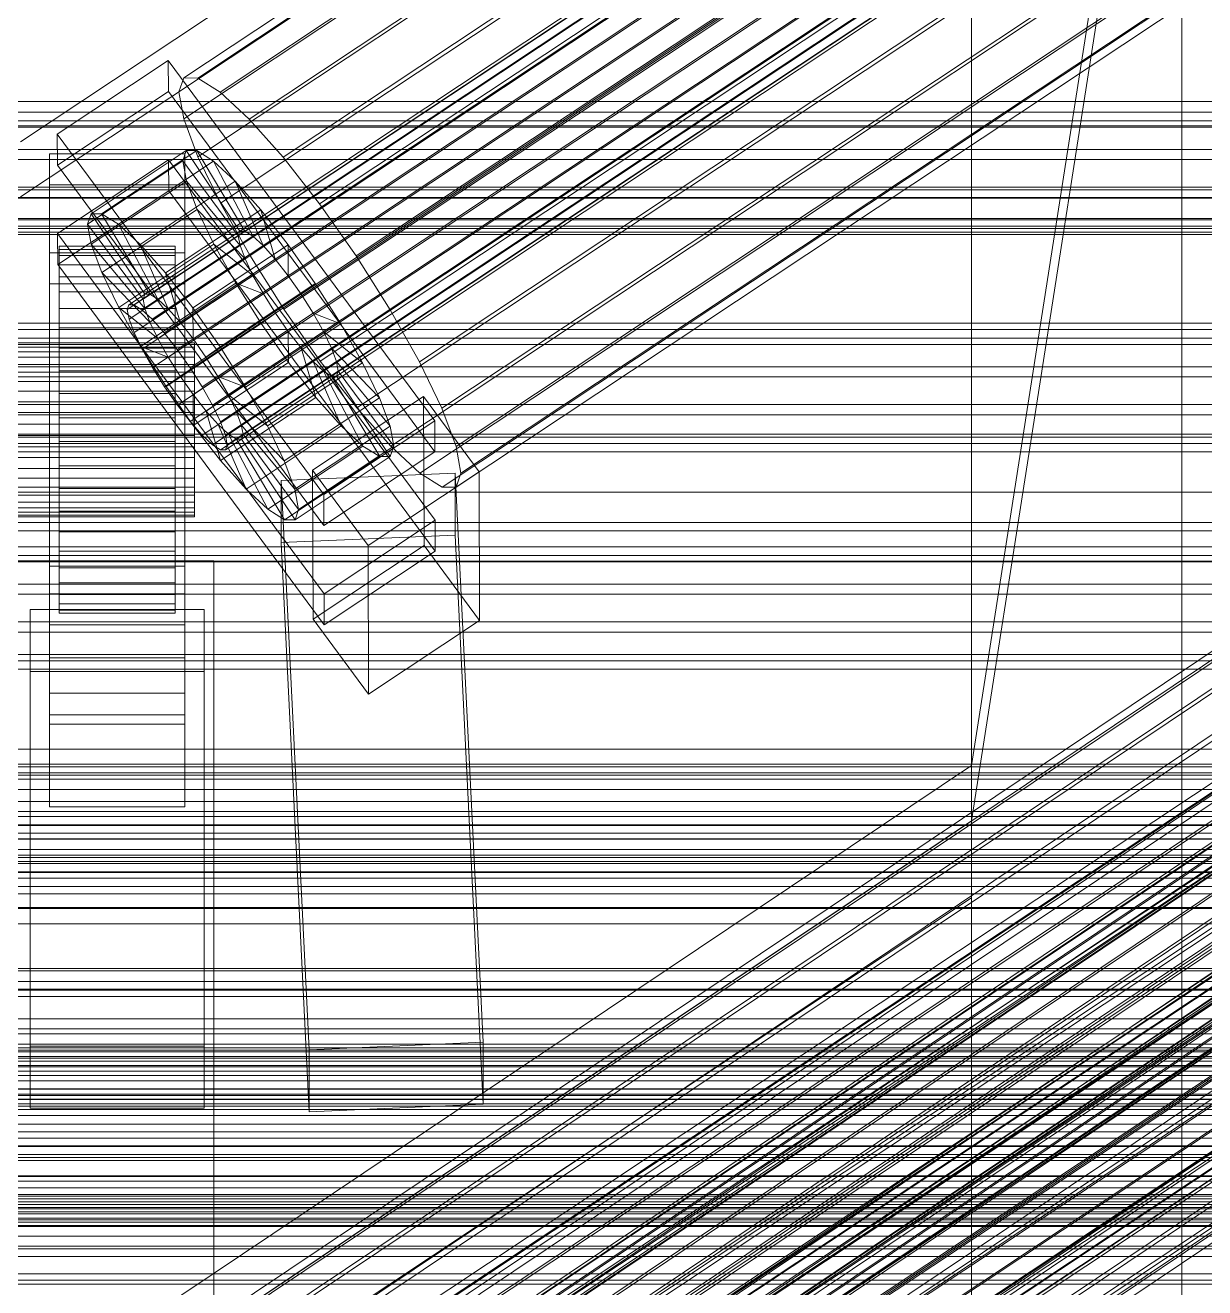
# Model space of a CAD drawing. Header units: millimetres. Extents: x -1970 to 59977, y -50268 to 6837.
# Drawn here: x 130.5 to 252.4, y -32820.1 to -32689.6 of the extents above; entities that cross this region are included whole.
import ezdxf

# ---------------------------------------------------------------- set-up
doc = ezdxf.new("R2010")
doc.units = ezdxf.units.MM
for name, color, linetype, lineweight in [('frontal_C01', 7, 'Continuous', 0), ('frontal_C01-mix', 7, 'Continuous', 0), ('frontal_C02', 7, 'Continuous', 0), ('frontal_C03', 7, 'Continuous', 0), ('frontal_C03-dry', 7, 'Continuous', 0), ('frontal_tolva', 7, 'Continuous', 0)]:
    doc.layers.add(name, color=color, linetype=linetype, lineweight=lineweight)

msp = doc.modelspace()

# ---------------------------------------------------------------- linework, layer by layer
at = {"layer": 'frontal_C01'}
for p, q in [((146.872, -32695.064), (331.181, -32572.732)), ((148.32, -32695.071), (332.629, -32572.74)), ((146.383, -32696.497), (330.692, -32574.166)), ((150.629, -32696.518), (334.938, -32574.187)), ((141.218, -32718.499), (355.017, -32576.595)), ((141.731, -32718.502), (355.53, -32576.597)), ((146.887, -32699.273), (331.197, -32576.942)), ((153.641, -32699.307), (337.95, -32576.976)), ((141.045, -32719.007), (354.844, -32577.102)), ((141.224, -32719.991), (355.022, -32578.086)), ((142.549, -32719.014), (356.348, -32577.11)), ((143.617, -32720.003), (357.415, -32578.098)), ((141.742, -32721.383), (355.541, -32579.479)), ((144.861, -32721.399), (358.659, -32579.494)), ((148.35, -32703.203), (332.659, -32580.872)), ((157.152, -32703.247), (341.461, -32580.916)), ((142.565, -32723.09), (356.363, -32581.185)), ((359.995, -32581.203), (146.196, -32723.108)), ((143.635, -32724.994), (357.434, -32583.089)), ((147.533, -32725.013), (361.332, -32583.109)), ((144.881, -32726.965), (358.68, -32585.061)), ((148.779, -32726.985), (362.578, -32585.08)), ((150.672, -32708.019), (334.981, -32585.688)), ((345.231, -32585.739), (160.922, -32708.07)), ((146.218, -32728.871), (360.017, -32586.966)), ((149.85, -32728.889), (363.648, -32586.984)), ((147.554, -32730.58), (361.352, -32588.675)), ((150.672, -32730.595), (364.471, -32588.691)), ((148.798, -32731.976), (362.596, -32590.071)), ((151.191, -32731.988), (364.989, -32590.083)), ((149.865, -32732.964), (363.664, -32591.06)), ((151.369, -32732.972), (365.168, -32591.067)), ((153.694, -32713.393), (338.003, -32591.061)), ((164.693, -32713.448), (349.002, -32591.116)), ((150.683, -32733.477), (364.482, -32591.572)), ((151.196, -32733.479), (364.995, -32591.575)), ((157.211, -32718.958), (341.52, -32596.626)), ((168.21, -32719.013), (352.519, -32596.681)), ((160.982, -32724.335), (345.291, -32602.004)), ((171.232, -32724.386), (355.541, -32602.055)), ((164.752, -32729.158), (349.061, -32606.827)), ((173.554, -32729.202), (357.863, -32606.871)), ((168.263, -32733.098), (352.572, -32610.767)), ((175.016, -32733.132), (359.326, -32610.801)), ((171.275, -32735.887), (355.584, -32613.556)), ((175.521, -32735.908), (359.83, -32613.577)), ((173.584, -32737.334), (357.893, -32615.003)), ((175.032, -32737.342), (359.341, -32615.01)), ((228.298, -32636.423), (130, -32701.667)), ((228.298, -32779.774), (228.298, -32636.423)), ((130, -32707.354), (228.298, -32642.111)), ((228.298, -32642.111), (228.298, -32785.462)), ((250, -35735.764), (250, -32680.37)), ((250, -32685.104), (250, -35740.498)), ((133.809, -32700.878), (145.277, -32693.266)), ((145.277, -32693.266), (145.289, -32696.468)), ((145.277, -32693.266), (172.809, -32730.505)), ((146.383, -32696.497), (146.872, -32695.064)), ((146.872, -32695.064), (148.32, -32695.071)), ((148.32, -32695.071), (150.629, -32696.518)), ((145.289, -32696.468), (133.821, -32704.08)), ((172.821, -32733.707), (145.289, -32696.468)), ((146.887, -32699.273), (146.383, -32696.497)), ((150.629, -32696.518), (153.641, -32699.307)), ((148.35, -32703.203), (146.887, -32699.273)), ((153.641, -32699.307), (157.152, -32703.247)), ((133.821, -32704.08), (133.809, -32700.878)), ((161.341, -32738.117), (133.809, -32700.878)), ((133, -32706.106), (133, -32702.904)), ((133, -32702.904), (147, -32702.904)), ((133, -32748.377), (133, -32702.904)), ((133.847, -32711.124), (145.315, -32703.512)), ((137.313, -32709.089), (147.143, -32702.565)), ((138.396, -32709.095), (148.226, -32702.57)), ((145.315, -32703.512), (145.327, -32706.714)), ((145.315, -32703.512), (172.847, -32740.751)), ((147.143, -32702.565), (146.777, -32703.637)), ((147, -32702.904), (147, -32706.106)), ((147, -32702.904), (147, -32748.377)), ((148.226, -32702.57), (147.143, -32702.565)), ((147.143, -32702.565), (152.686, -32710.887)), ((149.953, -32703.653), (148.226, -32702.57)), ((148.226, -32702.57), (153.199, -32710.89)), ((150.672, -32708.019), (148.35, -32703.203)), ((157.152, -32703.247), (160.922, -32708.07)), ((133.821, -32704.08), (161.353, -32741.319)), ((136.948, -32710.161), (146.777, -32703.637)), ((140.123, -32710.177), (149.953, -32703.653)), ((146.777, -32703.637), (152.513, -32711.395)), ((146.777, -32703.637), (147.155, -32705.714)), ((152.207, -32705.739), (149.953, -32703.653)), ((149.953, -32703.653), (154.017, -32711.403)), ((147, -32706.106), (133, -32706.106)), ((133, -32706.106), (133, -32751.579)), ((137.325, -32712.238), (147.155, -32705.714)), ((142.377, -32712.263), (152.207, -32705.739)), ((147, -32751.579), (147, -32706.106)), ((147.155, -32705.714), (152.692, -32712.379)), ((147.155, -32705.714), (148.249, -32708.654)), ((154.833, -32708.686), (152.207, -32705.739)), ((152.207, -32705.739), (155.085, -32712.391)), ((145.327, -32706.714), (133.859, -32714.326)), ((172.859, -32743.953), (145.327, -32706.714)), ((138.419, -32715.178), (148.249, -32708.654)), ((145.003, -32715.211), (154.833, -32708.686)), ((148.249, -32708.654), (153.21, -32713.771)), ((148.249, -32708.654), (149.985, -32712.256)), ((153.694, -32713.393), (150.672, -32708.019)), ((157.653, -32712.294), (154.833, -32708.686)), ((154.833, -32708.686), (156.329, -32713.787)), ((160.922, -32708.07), (164.693, -32713.448)), ((136.948, -32710.161), (137.313, -32709.089)), ((142.856, -32717.412), (137.313, -32709.089)), ((137.313, -32709.089), (138.396, -32709.095)), ((143.369, -32717.414), (138.396, -32709.095)), ((138.396, -32709.095), (140.123, -32710.177)), ((133.859, -32714.326), (133.847, -32711.124)), ((161.379, -32748.363), (133.847, -32711.124)), ((142.683, -32717.92), (136.948, -32710.161)), ((137.325, -32712.238), (136.948, -32710.161)), ((144.188, -32717.927), (140.123, -32710.177)), ((140.123, -32710.177), (142.377, -32712.263)), ((152.513, -32711.395), (142.683, -32717.92)), ((152.686, -32710.887), (142.856, -32717.412)), ((153.199, -32710.89), (143.369, -32717.414)), ((154.017, -32711.403), (144.188, -32717.927)), ((152.513, -32711.395), (152.686, -32710.887)), ((152.692, -32712.379), (152.513, -32711.395)), ((152.686, -32710.887), (153.199, -32710.89)), ((153.199, -32710.89), (154.017, -32711.403)), ((154.017, -32711.403), (155.085, -32712.391)), ((134, -32722.436), (134, -32712.456)), ((134, -32712.456), (134, -32712.787)), ((134, -32712.456), (146, -32712.456)), ((134, -32713.417), (134, -32712.456)), ((142.862, -32718.903), (137.325, -32712.238)), ((138.419, -32715.178), (137.325, -32712.238)), ((140.156, -32718.78), (149.985, -32712.256)), ((145.255, -32718.915), (142.377, -32712.263)), ((142.377, -32712.263), (145.003, -32715.211)), ((152.692, -32712.379), (142.862, -32718.903)), ((155.085, -32712.391), (145.255, -32718.915)), ((146, -32712.787), (146, -32712.456)), ((146, -32712.456), (146, -32722.436)), ((146, -32712.456), (146, -32713.417)), ((157.653, -32712.294), (147.823, -32718.819)), ((149.985, -32712.256), (154.033, -32715.478)), ((149.985, -32712.256), (152.246, -32716.276)), ((153.21, -32713.771), (152.692, -32712.379)), ((155.085, -32712.391), (156.329, -32713.787)), ((157.665, -32715.496), (157.653, -32712.294)), ((160.474, -32716.317), (157.653, -32712.294)), ((133, -32716.351), (133, -32713.15)), ((133, -32713.15), (147, -32713.15)), ((133, -32758.623), (133, -32713.15)), ((134, -32722.592), (134, -32712.787)), ((134, -32712.787), (134, -32714.388)), ((134, -32712.787), (146, -32712.787)), ((134, -32722.891), (134, -32713.417)), ((134, -32713.417), (146, -32713.417)), ((134, -32715.605), (134, -32713.417)), ((153.21, -32713.771), (143.38, -32720.296)), ((146, -32714.388), (146, -32712.787)), ((146, -32712.787), (146, -32722.592)), ((146, -32713.417), (146, -32722.891)), ((146, -32713.417), (146, -32715.605)), ((156.329, -32713.787), (146.499, -32720.311)), ((147, -32713.15), (147, -32716.351)), ((147, -32713.15), (147, -32758.623)), ((154.033, -32715.478), (153.21, -32713.771)), ((157.211, -32718.958), (153.694, -32713.393)), ((156.329, -32713.787), (157.665, -32715.496)), ((164.693, -32713.448), (168.21, -32719.013)), ((133.859, -32714.326), (161.391, -32751.564)), ((134, -32723.351), (134, -32714.388)), ((134, -32714.388), (134, -32717.149)), ((134, -32714.388), (146, -32714.388)), ((143.38, -32720.296), (138.419, -32715.178)), ((140.156, -32718.78), (138.419, -32715.178)), ((146.499, -32720.311), (145.003, -32715.211)), ((145.003, -32715.211), (147.823, -32718.819)), ((146, -32717.149), (146, -32714.388)), ((146, -32714.388), (146, -32723.351)), ((147, -32716.351), (133, -32716.351)), ((133, -32716.351), (133, -32761.825)), ((134, -32723.927), (134, -32715.605)), ((134, -32715.605), (146, -32715.605)), ((134, -32718.87), (134, -32715.605)), ((142.416, -32722.8), (152.246, -32716.276)), ((154.033, -32715.478), (144.203, -32722.002)), ((146, -32715.605), (146, -32723.927)), ((146, -32715.605), (146, -32718.87)), ((146.872, -32838.415), (331.181, -32716.083)), ((147, -32761.825), (147, -32716.351)), ((147.835, -32722.02), (157.665, -32715.496)), ((148.32, -32838.422), (332.629, -32716.091)), ((150.644, -32722.841), (160.474, -32716.317)), ((152.246, -32716.276), (155.103, -32717.382)), ((152.246, -32716.276), (154.877, -32720.438)), ((155.103, -32717.382), (154.033, -32715.478)), ((157.665, -32715.496), (159.001, -32717.401)), ((160.474, -32716.317), (159.001, -32717.401)), ((163.105, -32720.479), (160.474, -32716.317)), ((134, -32724.658), (134, -32717.149)), ((134, -32717.149), (134, -32720.882)), ((134, -32717.149), (146, -32717.149)), ((142.856, -32717.412), (142.683, -32717.92)), ((142.683, -32717.92), (142.862, -32718.903)), ((143.369, -32717.414), (142.856, -32717.412)), ((144.188, -32717.927), (143.369, -32717.414)), ((145.255, -32718.915), (144.188, -32717.927)), ((155.103, -32717.382), (145.274, -32723.906)), ((146, -32720.882), (146, -32717.149)), ((146, -32717.149), (146, -32724.658)), ((146.383, -32839.848), (330.692, -32717.517)), ((159.001, -32717.401), (149.171, -32723.926)), ((150.629, -32839.869), (334.938, -32717.538)), ((156.35, -32719.354), (155.103, -32717.382)), ((159.001, -32717.401), (160.247, -32719.373)), ((134, -32725.474), (134, -32718.87)), ((134, -32718.87), (146, -32718.87)), ((134, -32722.991), (134, -32718.87)), ((144.203, -32722.002), (140.156, -32718.78)), ((142.416, -32722.8), (140.156, -32718.78)), ((141.045, -32719.007), (141.218, -32718.499)), ((141.224, -32719.991), (141.045, -32719.007)), ((141.218, -32718.499), (141.731, -32718.502)), ((141.731, -32718.502), (142.549, -32719.014)), ((142.549, -32719.014), (143.617, -32720.003)), ((142.862, -32718.903), (143.38, -32720.296)), ((146.499, -32720.311), (145.255, -32718.915)), ((146, -32718.87), (146, -32725.474)), ((146, -32718.87), (146, -32722.991)), ((147.823, -32718.819), (147.835, -32722.02)), ((147.823, -32718.819), (150.644, -32722.841)), ((160.982, -32724.335), (157.211, -32718.958)), ((168.21, -32719.013), (171.232, -32724.386)), ((141.045, -32862.358), (354.844, -32720.454)), ((141.218, -32861.85), (355.017, -32719.946)), ((141.742, -32721.383), (141.224, -32719.991)), ((141.731, -32861.853), (355.53, -32719.948)), ((142.549, -32862.366), (356.348, -32720.461)), ((143.38, -32720.296), (144.203, -32722.002)), ((143.617, -32720.003), (144.861, -32721.399)), ((145.047, -32726.963), (154.877, -32720.438)), ((147.835, -32722.02), (146.499, -32720.311)), ((156.35, -32719.354), (146.52, -32725.878)), ((146.887, -32842.624), (331.197, -32720.293)), ((160.247, -32719.373), (150.417, -32725.897)), ((153.275, -32727.004), (163.105, -32720.479)), ((153.641, -32842.658), (337.95, -32720.327)), ((154.877, -32720.438), (156.35, -32719.354)), ((154.877, -32720.438), (157.698, -32724.461)), ((157.686, -32721.259), (156.35, -32719.354)), ((163.105, -32720.479), (160.247, -32719.373)), ((160.247, -32719.373), (161.318, -32721.277)), ((165.365, -32724.499), (163.105, -32720.479)), ((134, -32726.427), (134, -32720.882)), ((134, -32720.882), (134, -32725.334)), ((134, -32720.882), (146, -32720.882)), ((141.224, -32863.342), (355.022, -32721.437)), ((142.565, -32723.09), (141.742, -32721.383)), ((143.617, -32863.354), (357.415, -32721.449)), ((144.861, -32721.399), (146.196, -32723.108)), ((146, -32725.334), (146, -32720.882)), ((146, -32720.882), (146, -32726.427)), ((157.686, -32721.259), (147.856, -32727.783)), ((161.318, -32721.277), (151.488, -32727.801)), ((157.698, -32724.461), (157.686, -32721.259)), ((159.022, -32722.968), (157.686, -32721.259)), ((165.365, -32724.499), (161.318, -32721.277)), ((161.318, -32721.277), (162.14, -32722.984)), ((-148, -32722.436), (148, -32722.436)), ((-148, -32722.592), (148, -32722.592)), ((-148, -32722.891), (148, -32722.891)), ((134, -32722.592), (134, -32722.436)), ((146, -32722.436), (134, -32722.436)), ((134, -32722.436), (134, -32722.891)), ((134, -32723.351), (134, -32722.592)), ((146, -32722.592), (134, -32722.592)), ((146, -32722.891), (134, -32722.891)), ((134, -32722.891), (134, -32723.927)), ((134, -32727.426), (134, -32722.991)), ((134, -32722.991), (146, -32722.991)), ((134, -32727.685), (134, -32722.991)), ((141.742, -32864.734), (355.541, -32722.83)), ((145.274, -32723.906), (142.416, -32722.8)), ((145.047, -32726.963), (142.416, -32722.8)), ((143.635, -32724.994), (142.565, -32723.09)), ((144.203, -32722.002), (145.274, -32723.906)), ((144.861, -32864.75), (358.659, -32722.845)), ((146, -32722.436), (146, -32722.592)), ((146, -32722.891), (146, -32722.436)), ((146, -32722.592), (146, -32723.351)), ((146, -32723.927), (146, -32722.891)), ((146, -32722.991), (146, -32727.426)), ((146, -32722.991), (146, -32727.685)), ((146.196, -32723.108), (147.533, -32725.013)), ((149.171, -32723.926), (147.835, -32722.02)), ((148, -32722.592), (148, -32722.436)), ((148, -32722.436), (148, -32722.891)), ((148, -32723.351), (148, -32722.592)), ((148, -32722.891), (148, -32723.927)), ((149.171, -32723.926), (150.644, -32722.841)), ((159.022, -32722.968), (149.192, -32729.492)), ((150.644, -32722.841), (153.275, -32727.004)), ((162.14, -32722.984), (152.311, -32729.508)), ((160.518, -32728.069), (159.022, -32722.968)), ((160.266, -32724.364), (159.022, -32722.968)), ((167.102, -32728.101), (162.14, -32722.984)), ((162.14, -32722.984), (162.659, -32724.376)), ((-148, -32723.351), (148, -32723.351)), ((-148, -32723.927), (148, -32723.927)), ((134, -32724.658), (134, -32723.351)), ((146, -32723.351), (134, -32723.351)), ((146, -32723.927), (134, -32723.927)), ((134, -32723.927), (134, -32725.474)), ((145.274, -32723.906), (146.52, -32725.878)), ((146, -32723.351), (146, -32724.658)), ((146, -32725.474), (146, -32723.927)), ((147.868, -32730.985), (157.698, -32724.461)), ((148, -32724.658), (148, -32723.351)), ((148, -32723.927), (148, -32725.474)), ((148.35, -32846.554), (332.659, -32724.223)), ((150.417, -32725.897), (149.171, -32723.926)), ((160.266, -32724.364), (150.436, -32730.888)), ((162.659, -32724.376), (152.829, -32730.9)), ((157.152, -32846.598), (341.461, -32724.267)), ((157.698, -32724.461), (160.518, -32728.069)), ((163.144, -32731.016), (160.266, -32724.364)), ((161.333, -32725.352), (160.266, -32724.364)), ((164.752, -32729.158), (160.982, -32724.335)), ((168.196, -32731.041), (162.659, -32724.376)), ((162.659, -32724.376), (162.837, -32725.36)), ((171.232, -32724.386), (173.554, -32729.202)), ((-148, -32724.658), (148, -32724.658)), ((-148, -32725.474), (148, -32725.474)), ((134, -32726.427), (134, -32724.658)), ((146, -32724.658), (134, -32724.658)), ((134, -32725.334), (134, -32728.535)), ((146, -32725.334), (134, -32725.334)), ((134, -32725.334), (134, -32730.2)), ((146, -32725.474), (134, -32725.474)), ((134, -32725.474), (134, -32727.426)), ((142.565, -32866.441), (356.363, -32724.536)), ((144.881, -32726.965), (143.635, -32724.994)), ((146, -32724.658), (146, -32726.427)), ((146, -32728.535), (146, -32725.334)), ((146, -32730.2), (146, -32725.334)), ((146, -32727.426), (146, -32725.474)), ((359.995, -32724.554), (146.196, -32866.459)), ((147.533, -32725.013), (148.779, -32726.985)), ((148, -32726.427), (148, -32724.658)), ((148, -32725.474), (148, -32727.426)), ((161.333, -32725.352), (151.503, -32731.877)), ((162.837, -32725.36), (153.008, -32731.884)), ((155.535, -32731.023), (165.365, -32724.499)), ((165.397, -32733.102), (161.333, -32725.352)), ((162.151, -32725.865), (161.333, -32725.352)), ((162.837, -32725.36), (162.664, -32725.868)), ((168.573, -32733.118), (162.837, -32725.36)), ((167.102, -32728.101), (165.365, -32724.499)), ((-148, -32726.427), (148, -32726.427)), ((134, -32728.535), (134, -32726.427)), ((146, -32726.427), (134, -32726.427)), ((143.635, -32868.345), (357.434, -32726.44)), ((146.218, -32728.871), (144.881, -32726.965)), ((146.52, -32725.878), (145.047, -32726.963)), ((147.868, -32730.985), (145.047, -32726.963)), ((146, -32726.427), (146, -32728.535)), ((146.52, -32725.878), (147.856, -32727.783)), ((147.533, -32868.364), (361.332, -32726.46)), ((148, -32728.535), (148, -32726.427)), ((148.779, -32726.985), (149.85, -32728.889)), ((151.488, -32727.801), (150.417, -32725.897)), ((150.417, -32725.897), (153.275, -32727.004)), ((162.151, -32725.865), (152.321, -32732.389)), ((162.664, -32725.868), (152.835, -32732.392)), ((153.275, -32727.004), (155.535, -32731.023)), ((167.125, -32734.185), (162.151, -32725.865)), ((162.664, -32725.868), (162.151, -32725.865)), ((168.208, -32734.19), (162.664, -32725.868)), ((-148, -32727.426), (148, -32727.426)), ((146, -32727.426), (134, -32727.426)), ((134, -32727.426), (134, -32729.649)), ((134, -32729.649), (134, -32727.685)), ((134, -32727.685), (146, -32727.685)), ((134, -32732.634), (134, -32727.685)), ((146, -32729.649), (146, -32727.426)), ((146, -32727.685), (146, -32729.649)), ((146, -32727.685), (146, -32732.634)), ((147.856, -32727.783), (147.868, -32730.985)), ((147.856, -32727.783), (149.192, -32729.492)), ((148, -32727.426), (148, -32729.649)), ((150.688, -32734.593), (160.518, -32728.069)), ((152.311, -32729.508), (151.488, -32727.801)), ((151.488, -32727.801), (155.535, -32731.023)), ((157.272, -32734.626), (167.102, -32728.101)), ((160.19, -32735.605), (171.658, -32727.993)), ((160.518, -32728.069), (163.144, -32731.016)), ((168.196, -32731.041), (167.102, -32728.101)), ((171.658, -32727.993), (171.715, -32743.362)), ((171.658, -32727.993), (177.394, -32735.751)), ((148, -32728.535), (-148, -32728.535)), ((-148, -32729.649), (148, -32729.649)), ((134, -32728.535), (146, -32728.535)), ((134, -32730.84), (134, -32728.535)), ((146, -32729.649), (134, -32729.649)), ((134, -32729.649), (134, -32731.994)), ((144.881, -32870.317), (358.68, -32728.412)), ((146, -32728.535), (146, -32730.84)), ((146, -32731.994), (146, -32729.649)), ((147.554, -32730.58), (146.218, -32728.871)), ((148, -32730.84), (148, -32728.535)), ((148, -32729.649), (148, -32731.994)), ((148.779, -32870.336), (362.578, -32728.432)), ((149.192, -32729.492), (150.688, -32734.593)), ((149.192, -32729.492), (150.436, -32730.888)), ((149.85, -32728.889), (150.672, -32730.595)), ((150.672, -32851.37), (334.981, -32729.039)), ((152.829, -32730.9), (152.311, -32729.508)), ((152.311, -32729.508), (157.272, -32734.626)), ((345.231, -32729.09), (160.922, -32851.421)), ((168.263, -32733.098), (164.752, -32729.158)), ((173.554, -32729.202), (175.016, -32733.132)), ((-148, -32730.84), (148, -32730.84)), ((134, -32730.84), (134, -32730.2)), ((134, -32730.2), (134, -32735.149)), ((134, -32730.2), (146, -32730.2)), ((134, -32733.185), (134, -32730.84)), ((146, -32730.84), (134, -32730.84)), ((146, -32735.149), (146, -32730.2)), ((146, -32730.2), (146, -32730.84)), ((146, -32730.84), (146, -32733.185)), ((146.218, -32872.222), (360.017, -32730.317)), ((148.798, -32731.976), (147.554, -32730.58)), ((150.688, -32734.593), (147.868, -32730.985)), ((148, -32733.185), (148, -32730.84)), ((149.85, -32872.24), (363.648, -32730.336)), ((150.436, -32730.888), (153.314, -32737.54)), ((150.436, -32730.888), (151.503, -32731.877)), ((150.672, -32730.595), (151.191, -32731.988)), ((153.008, -32731.884), (152.829, -32730.9)), ((152.829, -32730.9), (158.366, -32737.566)), ((172.809, -32730.505), (161.341, -32738.117)), ((172.821, -32733.707), (172.809, -32730.505)), ((-148, -32731.994), (148, -32731.994)), ((134, -32731.994), (134, -32732.634)), ((146, -32731.994), (134, -32731.994)), ((134, -32731.994), (134, -32734.299)), ((146, -32732.634), (146, -32731.994)), ((146, -32734.299), (146, -32731.994)), ((147.554, -32873.931), (361.352, -32732.026)), ((148, -32731.994), (148, -32734.299)), ((149.865, -32732.964), (148.798, -32731.976)), ((150.672, -32873.946), (364.471, -32732.042)), ((151.191, -32731.988), (151.369, -32732.972)), ((151.503, -32731.877), (155.567, -32739.626)), ((151.503, -32731.877), (152.321, -32732.389)), ((152.835, -32732.392), (153.008, -32731.884)), ((153.008, -32731.884), (158.743, -32739.642)), ((153.314, -32737.54), (163.144, -32731.016)), ((155.535, -32731.023), (157.272, -32734.626)), ((158.366, -32737.566), (168.196, -32731.041)), ((163.144, -32731.016), (165.397, -32733.102)), ((168.573, -32733.118), (168.196, -32731.041)), ((-148, -32733.185), (148, -32733.185)), ((134, -32732.634), (146, -32732.634)), ((134, -32737.5), (134, -32732.634)), ((134, -32735.408), (134, -32733.185)), ((134, -32733.185), (134, -32735.149)), ((146, -32733.185), (134, -32733.185)), ((146, -32732.634), (146, -32737.5)), ((146, -32735.149), (146, -32733.185)), ((146, -32733.185), (146, -32735.408)), ((148, -32735.408), (148, -32733.185)), ((148.798, -32875.327), (362.596, -32733.423)), ((150.683, -32733.477), (149.865, -32732.964)), ((151.196, -32733.479), (150.683, -32733.477)), ((151.191, -32875.339), (364.989, -32733.434)), ((151.369, -32732.972), (151.196, -32733.479)), ((152.321, -32732.389), (157.295, -32740.709)), ((152.321, -32732.389), (152.835, -32732.392)), ((152.835, -32732.392), (158.378, -32740.714)), ((155.567, -32739.626), (165.397, -32733.102)), ((158.743, -32739.642), (168.573, -32733.118)), ((165.397, -32733.102), (167.125, -32734.185)), ((168.208, -32734.19), (168.573, -32733.118)), ((171.275, -32735.887), (168.263, -32733.098)), ((175.016, -32733.132), (175.521, -32735.908)), ((-148, -32734.299), (148, -32734.299)), ((134, -32734.299), (134, -32737.5)), ((146, -32734.299), (134, -32734.299)), ((134, -32734.299), (134, -32736.407)), ((146, -32737.5), (146, -32734.299)), ((146, -32736.407), (146, -32734.299)), ((148, -32734.299), (148, -32736.407)), ((149.865, -32876.315), (363.664, -32734.411)), ((153.314, -32737.54), (150.688, -32734.593)), ((151.369, -32876.323), (365.168, -32734.418)), ((153.694, -32856.744), (338.003, -32734.412)), ((157.272, -32734.626), (158.366, -32737.566)), ((157.295, -32740.709), (167.125, -32734.185)), ((158.378, -32740.714), (168.208, -32734.19)), ((161.353, -32741.319), (172.821, -32733.707)), ((164.693, -32856.799), (349.002, -32734.467)), ((167.125, -32734.185), (168.208, -32734.19)), ((-148, -32735.408), (148, -32735.408)), ((134, -32735.149), (134, -32739.843)), ((134, -32735.149), (146, -32735.149)), ((134, -32737.36), (134, -32735.408)), ((134, -32735.408), (134, -32739.843)), ((146, -32735.408), (134, -32735.408)), ((146, -32739.843), (146, -32735.149)), ((146, -32739.843), (146, -32735.408)), ((146, -32735.408), (146, -32737.36)), ((148, -32737.36), (148, -32735.408)), ((150.683, -32876.828), (364.482, -32734.924)), ((151.196, -32876.831), (364.995, -32734.926)), ((156.962, -32736.674), (174.943, -32735.888)), ((160.247, -32750.973), (160.19, -32735.605)), ((165.926, -32743.363), (160.19, -32735.605)), ((177.394, -32735.751), (165.926, -32743.363)), ((173.584, -32737.334), (171.275, -32735.887)), ((174.943, -32735.888), (174.943, -32742.292)), ((174.943, -32735.888), (177.811, -32794.707)), ((175.521, -32735.908), (175.032, -32737.342)), ((177.451, -32751.12), (177.394, -32735.751)), ((-148, -32736.407), (148, -32736.407)), ((-148, -32737.36), (148, -32737.36)), ((134, -32736.407), (134, -32741.952)), ((146, -32736.407), (134, -32736.407)), ((134, -32736.407), (134, -32738.176)), ((134, -32738.907), (134, -32737.36)), ((134, -32737.36), (134, -32743.964)), ((146, -32737.36), (134, -32737.36)), ((134, -32737.5), (146, -32737.5)), ((134, -32741.952), (134, -32737.5)), ((146, -32741.952), (146, -32736.407)), ((146, -32738.176), (146, -32736.407)), ((146, -32743.964), (146, -32737.36)), ((146, -32737.36), (146, -32738.907)), ((146, -32737.5), (146, -32741.952)), ((148, -32736.407), (148, -32738.176)), ((148, -32738.907), (148, -32737.36)), ((156.962, -32743.079), (156.962, -32736.674)), ((159.83, -32795.494), (156.962, -32736.674)), ((175.032, -32737.342), (173.584, -32737.334)), ((-148, -32738.176), (148, -32738.176)), ((134, -32738.176), (134, -32745.685)), ((146, -32738.176), (134, -32738.176)), ((134, -32738.176), (134, -32739.484)), ((146, -32745.685), (146, -32738.176)), ((146, -32739.484), (146, -32738.176)), ((148, -32738.176), (148, -32739.484)), ((155.567, -32739.626), (153.314, -32737.54)), ((158.366, -32737.566), (158.743, -32739.642)), ((161.341, -32738.117), (161.353, -32741.319)), ((-148, -32738.907), (148, -32738.907)), ((-148, -32739.484), (148, -32739.484)), ((-148, -32739.943), (148, -32739.943)), ((134, -32739.943), (134, -32738.907)), ((134, -32738.907), (134, -32747.229)), ((146, -32738.907), (134, -32738.907)), ((134, -32739.484), (134, -32748.446)), ((146, -32739.484), (134, -32739.484)), ((134, -32739.484), (134, -32740.242)), ((134, -32739.843), (134, -32743.964)), ((134, -32739.843), (146, -32739.843)), ((134, -32740.399), (134, -32739.943)), ((134, -32739.943), (134, -32749.417)), ((146, -32739.943), (134, -32739.943)), ((146, -32747.229), (146, -32738.907)), ((146, -32738.907), (146, -32739.943)), ((146, -32748.446), (146, -32739.484)), ((146, -32740.242), (146, -32739.484)), ((146, -32743.964), (146, -32739.843)), ((146, -32749.417), (146, -32739.943)), ((146, -32739.943), (146, -32740.399)), ((148, -32739.943), (148, -32738.907)), ((148, -32739.484), (148, -32740.242)), ((148, -32740.399), (148, -32739.943)), ((157.295, -32740.709), (155.567, -32739.626)), ((157.211, -32862.309), (341.52, -32739.978)), ((158.743, -32739.642), (158.378, -32740.714)), ((168.21, -32862.364), (352.519, -32740.032)), ((-148, -32740.242), (148, -32740.242)), ((-148, -32740.399), (148, -32740.399)), ((134, -32740.242), (134, -32750.047)), ((146, -32740.242), (134, -32740.242)), ((134, -32740.242), (134, -32740.399)), ((134, -32740.399), (134, -32750.378)), ((146, -32740.399), (134, -32740.399)), ((146, -32750.047), (146, -32740.242)), ((146, -32740.399), (146, -32740.242)), ((146, -32750.378), (146, -32740.399)), ((148, -32740.242), (148, -32740.399)), ((158.378, -32740.714), (157.295, -32740.709)), ((172.847, -32740.751), (161.379, -32748.363)), ((172.859, -32743.953), (172.847, -32740.751)), ((134, -32741.952), (146, -32741.952)), ((134, -32745.685), (134, -32741.952)), ((146, -32741.952), (146, -32745.685)), ((174.943, -32742.292), (156.962, -32743.079)), ((177.811, -32801.111), (174.943, -32742.292)), ((134, -32743.964), (134, -32747.229)), ((134, -32743.964), (146, -32743.964)), ((146, -32747.229), (146, -32743.964)), ((159.83, -32801.898), (156.962, -32743.079)), ((171.715, -32743.362), (160.247, -32750.973)), ((161.391, -32751.564), (172.859, -32743.953)), ((165.926, -32743.363), (165.983, -32758.731)), ((177.451, -32751.12), (171.715, -32743.362)), ((160.982, -32867.686), (345.291, -32745.355)), ((133, -32760.89), (133, -32745.522)), ((133, -32745.522), (147, -32745.522)), ((133, -32754.996), (133, -32745.522)), ((134, -32745.685), (146, -32745.685)), ((134, -32748.446), (134, -32745.685)), ((146, -32745.685), (146, -32748.446)), ((147, -32745.522), (147, -32760.89)), ((147, -32745.522), (147, -32754.996)), ((171.232, -32867.737), (355.541, -32745.406)), ((134, -32747.229), (134, -32749.417)), ((134, -32747.229), (146, -32747.229)), ((146, -32749.417), (146, -32747.229)), ((147, -32748.377), (133, -32748.377)), ((133, -32748.377), (133, -32751.579)), ((134, -32748.446), (146, -32748.446)), ((134, -32750.047), (134, -32748.446)), ((146, -32748.446), (146, -32750.047)), ((147, -32751.579), (147, -32748.377)), ((161.379, -32748.363), (161.391, -32751.564)), ((131, -32756.408), (131, -32750.005)), ((131, -32750.005), (149, -32750.005)), ((131, -32795.099), (131, -32750.005)), ((134, -32749.417), (134, -32750.378)), ((134, -32749.417), (146, -32749.417)), ((134, -32750.047), (146, -32750.047)), ((134, -32750.378), (134, -32750.047)), ((134, -32750.378), (146, -32750.378)), ((146, -32750.378), (146, -32749.417)), ((146, -32750.047), (146, -32750.378)), ((149, -32750.005), (149, -32756.408)), ((149, -32750.005), (149, -32795.099)), ((164.752, -32872.509), (349.061, -32750.178)), ((133, -32751.579), (147, -32751.579)), ((160.247, -32750.973), (165.983, -32758.731)), ((165.983, -32758.731), (177.451, -32751.12)), ((147, -32754.996), (133, -32754.996)), ((133, -32754.996), (133, -32770.364)), ((147, -32770.364), (147, -32754.996)), ((149, -32756.408), (131, -32756.408)), ((131, -32801.502), (131, -32756.408)), ((149, -32801.502), (149, -32756.408)), ((147, -32758.623), (133, -32758.623)), ((133, -32758.623), (133, -32761.825)), ((147, -32761.825), (147, -32758.623)), ((147, -32760.89), (133, -32760.89)), ((133, -32760.89), (133, -32770.364)), ((147, -32770.364), (147, -32760.89)), ((133, -32761.825), (147, -32761.825)), ((133, -32770.364), (147, -32770.364)), ((228.298, -32779.774), (130, -32845.018)), ((228.298, -32923.125), (228.298, -32779.774)), ((228.298, -32779.774), (228.298, -32785.462)), ((130, -32850.705), (228.298, -32785.462)), ((228.298, -32785.462), (228.298, -32928.813)), ((-425, -32789.221), (425, -32789.221)), ((177.811, -32794.707), (159.83, -32795.494)), ((177.811, -32801.111), (177.811, -32794.707)), ((149, -32795.099), (131, -32795.099)), ((131, -32795.099), (131, -32801.502)), ((149, -32801.502), (149, -32795.099)), ((159.83, -32795.494), (159.83, -32801.898)), ((425, -32800.589), (-425, -32800.589)), ((159.83, -32801.898), (177.811, -32801.111)), ((131, -32801.502), (149, -32801.502)), ((425, -32805.486), (-425, -32805.486)), ((-425, -32816.854), (425, -32816.854))]:
    msp.add_line(p, q, dxfattribs=at)
at = {"layer": 'frontal_C01-mix'}
for p, q in [((-150, -32744.944), (150, -32744.944)), ((150, -32744.944), (150, -33000))]:
    msp.add_line(p, q, dxfattribs=at)
at = {"layer": 'frontal_C02'}
for p, q in [((228.298, -32766.096), (250, -32626.968)), ((250, -32632.709), (228.298, -32771.837)), ((146.872, -32825.491), (331.181, -32702.007)), ((148.32, -32825.688), (332.629, -32702.204)), ((146.383, -32826.734), (330.692, -32703.25)), ((150.629, -32827.311), (334.938, -32703.827)), ((141.045, -32849.457), (354.844, -32706.216)), ((141.218, -32849.017), (355.017, -32705.775)), ((141.731, -32849.086), (355.53, -32705.845)), ((146.887, -32829.333), (331.197, -32705.849)), ((141.224, -32850.378), (355.022, -32707.137)), ((142.549, -32849.662), (356.348, -32706.42)), ((143.617, -32850.704), (357.415, -32707.462)), ((153.641, -32830.252), (337.95, -32706.768)), ((141.742, -32851.717), (355.541, -32708.475)), ((300, -32709.571), (-300, -32709.571)), ((144.861, -32852.141), (358.659, -32708.899)), ((148.35, -32833.111), (332.659, -32709.627)), ((142.565, -32853.382), (356.363, -32710.14)), ((359.995, -32710.634), (146.196, -32853.875)), ((157.152, -32834.308), (341.461, -32710.824)), ((143.635, -32855.26), (357.434, -32712.018)), ((147.533, -32855.789), (361.332, -32712.548)), ((144.881, -32857.222), (358.68, -32713.981)), ((148.779, -32857.752), (362.578, -32714.511)), ((150.672, -32837.81), (334.981, -32714.326)), ((146.218, -32859.136), (360.017, -32715.895)), ((149.85, -32859.63), (363.648, -32716.389)), ((345.231, -32715.72), (160.922, -32839.204)), ((147.554, -32860.871), (361.352, -32717.63)), ((148.798, -32862.308), (362.596, -32719.067)), ((150.672, -32861.295), (364.471, -32718.054)), ((300, -32720.417), (-300, -32720.417)), ((149.865, -32863.35), (363.664, -32720.109)), ((151.191, -32862.634), (364.989, -32719.392)), ((151.369, -32863.555), (365.168, -32720.313)), ((153.694, -32843.11), (338.003, -32719.626)), ((150.683, -32863.925), (364.482, -32720.684)), ((151.196, -32863.995), (364.995, -32720.754)), ((164.693, -32844.605), (349.002, -32721.121)), ((157.211, -32848.649), (341.52, -32725.165)), ((168.21, -32850.145), (352.519, -32726.661)), ((160.982, -32854.051), (345.291, -32730.567)), ((171.232, -32855.444), (355.541, -32731.96)), ((164.752, -32858.946), (349.061, -32735.462)), ((173.554, -32860.143), (357.863, -32736.659)), ((168.263, -32863.003), (352.572, -32739.519)), ((175.016, -32863.921), (359.326, -32740.437)), ((171.275, -32865.943), (355.584, -32742.459)), ((175.521, -32866.52), (359.83, -32743.036)), ((173.584, -32867.567), (357.893, -32744.083)), ((175.032, -32867.764), (359.341, -32744.28)), ((-300, -32752.331), (300, -32752.331)), ((300, -32764.429), (-300, -32764.429)), ((228.298, -32766.096), (130, -32831.954)), ((228.298, -32896.881), (228.298, -32766.096)), ((228.298, -32766.096), (228.298, -32771.837)), ((342.5, -32767.115), (-342.5, -32767.115)), ((342.5, -32768.598), (-342.5, -32768.598)), ((342.5, -32771.389), (-342.5, -32771.389)), ((130, -32837.695), (228.298, -32771.837)), ((228.298, -32771.837), (228.298, -32902.622)), ((342.5, -32775.615), (-342.5, -32775.615)), ((342.5, -32780.772), (-342.5, -32780.772)), ((342.5, -32787.096), (-342.5, -32787.096)), ((-342.5, -32793.833), (342.5, -32793.833)), ((300, -32798.677), (-300, -32798.677)), ((342.5, -32801.293), (-342.5, -32801.293)), ((342.5, -32808.586), (-342.5, -32808.586)), ((300, -32811.201), (-300, -32811.201)), ((342.5, -32816.045), (-342.5, -32816.045))]:
    msp.add_line(p, q, dxfattribs=at)
at = {"layer": 'frontal_C03'}
for p, q in [((1250, -32698.601), (-1250, -32698.601)), ((1250, -32699.482), (-1250, -32699.482)), ((1250, -32700.136), (-1250, -32700.136)), ((1250, -32702.443), (-1250, -32702.443)), ((-1250, -32703.501), (1250, -32703.501)), ((1250, -32706.353), (-1250, -32706.353)), ((1250, -32707.41), (-1250, -32707.41)), ((1250, -32709.717), (-1250, -32709.717)), ((1250, -32710.371), (-1250, -32710.371)), ((1250, -32711.252), (-1250, -32711.252)), ((1250, -32721.059), (-1250, -32721.059)), ((1250, -32721.94), (-1250, -32721.94)), ((1250, -32722.593), (-1250, -32722.593)), ((1250, -32724.901), (-1250, -32724.901)), ((-1250, -32725.958), (1250, -32725.958)), ((1250, -32728.81), (-1250, -32728.81)), ((1250, -32729.868), (-1250, -32729.868)), ((1250, -32732.175), (-1250, -32732.175)), ((1250, -32732.828), (-1250, -32732.828)), ((1250, -32733.71), (-1250, -32733.71)), ((1250, -32743.516), (-1250, -32743.516)), ((1250, -32744.398), (-1250, -32744.398)), ((1250, -32745.051), (-1250, -32745.051)), ((1250, -32747.358), (-1250, -32747.358)), ((-1250, -32748.416), (1250, -32748.416)), ((1250, -32751.268), (-1250, -32751.268)), ((1250, -32752.325), (-1250, -32752.325)), ((1250, -32754.633), (-1250, -32754.633)), ((1250, -32755.286), (-1250, -32755.286)), ((1250, -32756.167), (-1250, -32756.167)), ((1250, -32765.974), (-1250, -32765.974)), ((1250, -32766.855), (-1250, -32766.855)), ((1250, -32767.509), (-1250, -32767.509)), ((1250, -32769.816), (-1250, -32769.816)), ((-1250, -32770.873), (1250, -32770.873)), ((-1250, -32772.308), (1250, -32772.308)), ((-1250, -32773.105), (1250, -32773.105)), ((-1250, -32773.69), (1250, -32773.69)), ((1250, -32773.726), (-1250, -32773.726)), ((1250, -32774.783), (-1250, -32774.783)), ((-1250, -32776.028), (1250, -32776.028)), ((1250, -32777.09), (-1250, -32777.09)), ((-1250, -32777.157), (1250, -32777.157)), ((1250, -32777.744), (-1250, -32777.744)), ((1250, -32778.625), (-1250, -32778.625)), ((-1250, -32780.876), (1250, -32780.876)), ((-1250, -32782.473), (1250, -32782.473)), ((-1250, -32787.32), (1250, -32787.32)), ((1250, -32788.431), (-1250, -32788.431)), ((-1250, -32789.276), (1250, -32789.276)), ((1250, -32789.313), (-1250, -32789.313)), ((1250, -32789.966), (-1250, -32789.966)), ((1250, -32792.274), (-1250, -32792.274)), ((-1250, -32793.331), (1250, -32793.331)), ((-1250, -32794.92), (1250, -32794.92)), ((-1268, -32795.293), (1268, -32795.293)), ((-1268, -32795.518), (1268, -32795.518)), ((-1268, -32795.682), (1268, -32795.682)), ((1250, -32796.183), (-1250, -32796.183)), ((-1268, -32796.34), (1268, -32796.34)), ((-1268, -32796.657), (1268, -32796.657)), ((1250, -32797.101), (-1250, -32797.101)), ((1250, -32797.24), (-1250, -32797.24)), ((-1268, -32797.703), (1268, -32797.703)), ((-1268, -32798.152), (1268, -32798.152)), ((-1268, -32799.516), (1268, -32799.516)), ((-1268, -32800.066), (1268, -32800.066)), ((1250, -32799.548), (-1250, -32799.548)), ((1250, -32800.201), (-1250, -32800.201)), ((1250, -32801.083), (-1250, -32801.083)), ((-1268, -32801.653), (1268, -32801.653)), ((1268, -32802.267), (-1268, -32802.267)), ((-1268, -32803.97), (1268, -32803.97)), ((-1250, -32803.159), (1250, -32803.159)), ((-1268, -32804.605), (1268, -32804.605)), ((-1268, -32806.309), (1268, -32806.309)), ((-1250, -32805.417), (1250, -32805.417)), ((-1268, -32806.922), (1268, -32806.922)), ((-1268, -32808.51), (1268, -32808.51)), ((-1268, -32809.06), (1268, -32809.06)), ((-1268, -32810.423), (1268, -32810.423)), ((-1268, -32810.872), (1268, -32810.872)), ((1250, -32810.889), (-1250, -32810.889)), ((-1250, -32811.474), (1250, -32811.474)), ((1250, -32811.77), (-1250, -32811.77)), ((-1268, -32811.918), (1268, -32811.918)), ((-1268, -32812.236), (1268, -32812.236)), ((-1268, -32812.894), (1268, -32812.894)), ((-1268, -32813.058), (1268, -32813.058)), ((1250, -32812.424), (-1250, -32812.424)), ((-1268, -32813.282), (1268, -32813.282)), ((-1250, -32813.655), (1250, -32813.655)), ((1250, -32814.731), (-1250, -32814.731)), ((-1250, -32815.789), (1250, -32815.789)), ((1250, -32818.641), (-1250, -32818.641)), ((-1250, -32819.3), (1250, -32819.3)), ((1250, -32819.698), (-1250, -32819.698))]:
    msp.add_line(p, q, dxfattribs=at)
at = {"layer": 'frontal_C03-dry'}
for p, q in [((-1250, -32697.5), (1250, -32697.5)), ((1250, -32703.5), (-1250, -32703.5)), ((1290, -32706.625), (-1290, -32706.625)), ((1250, -32707.5), (-1250, -32707.5)), ((-1290, -32710.625), (1290, -32710.625)), ((-1250, -32731.875), (1250, -32731.875)), ((1250, -32737.875), (-1250, -32737.875)), ((1290, -32741), (-1290, -32741)), ((1250, -32741.875), (-1250, -32741.875)), ((-1290, -32745), (1290, -32745)), ((-1250, -32766.25), (1250, -32766.25)), ((1250, -32772.25), (-1250, -32772.25)), ((1290, -32775.375), (-1290, -32775.375)), ((1250, -32776.25), (-1250, -32776.25)), ((-1290, -32779.375), (1290, -32779.375)), ((-1250, -32800.625), (1250, -32800.625)), ((1250, -32806.625), (-1250, -32806.625)), ((1290, -32809.75), (-1290, -32809.75)), ((1250, -32810.625), (-1250, -32810.625)), ((-1290, -32813.75), (1290, -32813.75))]:
    msp.add_line(p, q, dxfattribs=at)
at = {"layer": 'frontal_tolva'}
for p, q in [((-1821.5, -32700), (1821.5, -32700)), ((-1725, -32700), (1725, -32700)), ((-1821.5, -32711), (1821.5, -32711))]:
    msp.add_line(p, q, dxfattribs=at)

doc.saveas('drawing.dxf')
